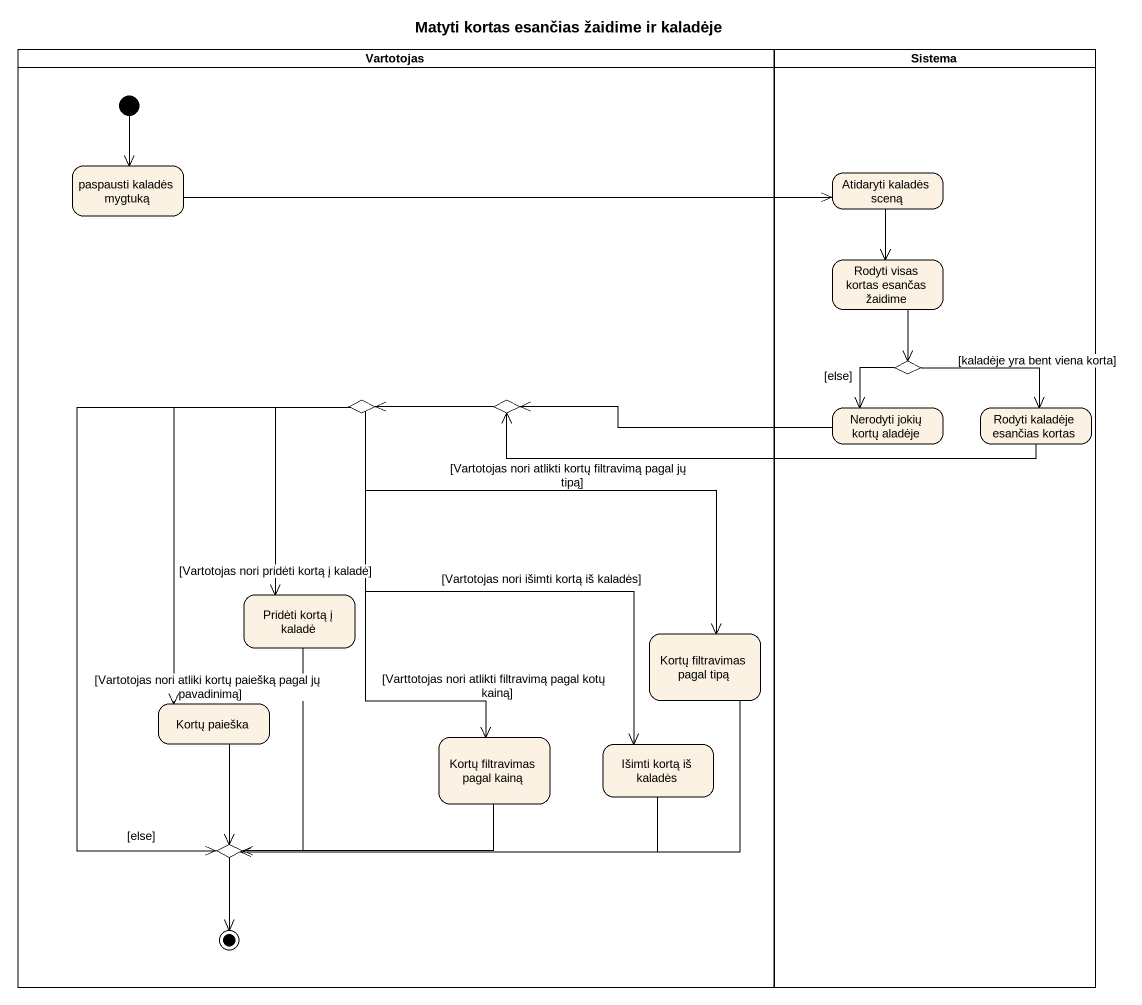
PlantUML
@startuml
title Matyti kortas esančias žaidime ir kaladėje
hide empty description
state Vartotojas <<partition>> {
  state "paspausti kaladės mygtuką" as paspausti_kaladės_mygtuką
  state choice1 <<choice>>
  state choice2 <<choice>>
  state "Pridėti kortą į kaladė" as Pridėti_kortą_į_kaladė
  state "Kortų filtravimas pagal tipą" as Kortų_filtravimas_pagal_tipą
  state "Kortų paieška" as Kortų_paieška
  state "Kortų filtravimas pagal kainą" as Kortų_filtravimas_pagal
  state "Išimti kortą iš kaladės" as Išimti_kortą_iš_kaladės
  state choice4 <<choice>>
  [*] --> paspausti_kaladės_mygtuką
  choice4 --> [*]
}
state Sistema <<partition>> {
  state "Atidaryti kaladės sceną" as Atidaryti_kaladės_sceną
  state "Rodyti visas kortas esančas žaidime" as Rodyti_visas_kortas_esančas
  state choice3 <<choice>>
  state "Nerodyti jokių kortų aladėje" as Nerodyti_jokių_kortų_aladėje
  state "Rodyti kaladėje esančias kortas" as Rodyti_kaladėje_esančias
}
paspausti_kaladės_mygtuką -right-> Atidaryti_kaladės_sceną
Atidaryti_kaladės_sceną --> Rodyti_visas_kortas_esančas
Rodyti_visas_kortas_esančas --> choice3
choice1 --> Pridėti_kortą_į_kaladė : [Vartotojas nori pridėti kortą į kaladė]
choice1 --> Kortų_filtravimas_pagal_tipą : [Vartotojas nori atlikti kortų filtravimą pagal jų tipą]
choice1 --> Kortų_paieška : [Vartotojas nori atliki kortų paiešką pagal jų pavadinimą]
choice1 --> Kortų_filtravimas_pagal : [Varttotojas nori atlikti filtravimą pagal kotų kainą]
choice1 --> Išimti_kortą_iš_kaladės : [Vartotojas nori išimti kortą iš kaladės]
choice1 --> choice4 : [else]
choice2 -left-> choice1
choice3 --> Nerodyti_jokių_kortų_aladėje : [else]
choice3 -right-> Rodyti_kaladėje_esančias : [kaladėje yra bent viena korta]
Nerodyti_jokių_kortų_aladėje -left-> choice2
Rodyti_kaladėje_esančias -left-> choice2
Pridėti_kortą_į_kaladė --> choice4
Kortų_filtravimas_pagal_tipą -left-> choice4
Kortų_paieška --> choice4
Kortų_filtravimas_pagal -left-> choice4
Išimti_kortą_iš_kaladės -left-> choice4
@enduml
